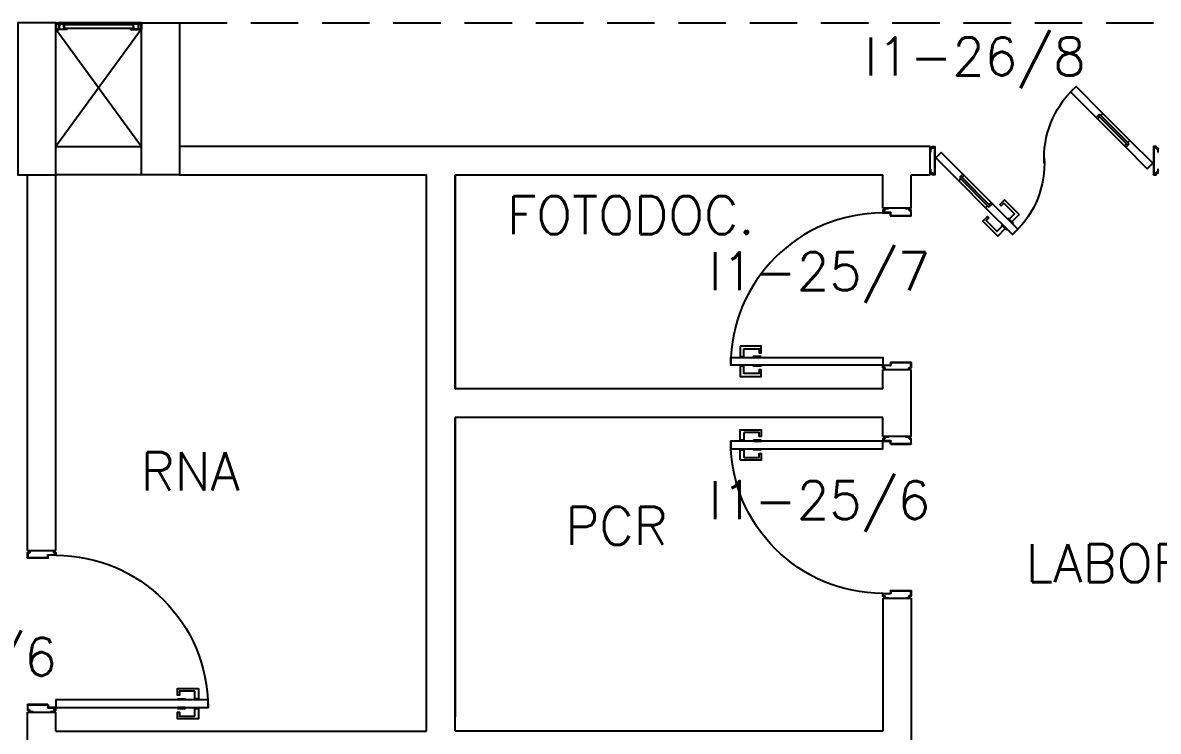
# Model space of a CAD drawing. Header units: millimetres. Extents: x 1887 to 2405, y 1100 to 1335.
# Drawn here: x 2039.58 to 2045.56, y 1261 to 1264.72 of the extents above; entities that cross this region are included whole.
import ezdxf

# ---------------------------------------------------------------- set-up
doc = ezdxf.new("R2010")
doc.units = ezdxf.units.MM
doc.linetypes.add('HIDDEN', pattern=[0.375, 0.25, -0.125])
for name, color, linetype in [('AR-ALV', 2, 'Continuous'), ('AR-ESQ', 1, 'Continuous'), ('AR-ESTC', 3, 'Continuous'), ('AR-PORTA', 1, 'Continuous'), ('AR-PROJ', 1, 'HIDDEN'), ('AR-SHAFT', 1, 'Continuous'), ('DT-ESQ-BAGUETE-C', 2, 'Continuous'), ('DT-ESQ-PERFIL CADEIRA-C', 2, 'Continuous'), ('DT-ESQ-PERFIL CADEIRA-V', 1, 'Continuous'), ('DT-ESQ-VENEZIANA-C', 2, 'Continuous'), ('DT-ESQ-VENEZIANA-V', 2, 'Continuous'), ('ENDEREÇO', 2, 'Continuous'), ('maçaneta', 1, 'Continuous'), ('mov', 1, 'Continuous'), ('PM-PERFIL U-C', 2, 'Continuous'), ('PM-VIDRO', 1, 'Continuous'), ('pm1', 2, 'Continuous'), ('pm2', 2, 'Continuous'), ('TEXTO', 2, 'Continuous')]:
    doc.layers.add(name, color=color, linetype=linetype)
doc.styles.add('UNB-100', font='simplex.shx', dxfattribs={"height": 0.2})
doc.styles.add('UNB1-100', font='simplex.shx', dxfattribs={"height": 0.2})

# ---------------------------------------------------------------- blocks, each defined once
blk = doc.blocks.new('EF01-P')
at = {"layer": 'DT-ESQ-BAGUETE-C', "ltscale": 0.1}
for points in [[(0.0015, 0.035), (0.015, 0.035), (0.015, 0.0335), (0.0015, 0.0335), (0.0015, 0.005), (0.015, 0.005), (0.015, 0.0035), (0.0015, 0.0035, -0.414214), (0, 0.005), (0, 0.0335, -0.414214)], [(0.4485, 0.035), (0.435, 0.035), (0.435, 0.0335), (0.4485, 0.0335), (0.4485, 0.005), (0.435, 0.005), (0.435, 0.0035), (0.4485, 0.0035, 0.414214), (0.45, 0.005), (0.45, 0.0335, 0.414214)]]:
    blk.add_lwpolyline(points, format="xyb", close=True, dxfattribs=at)
at = {"layer": 'DT-ESQ-PERFIL CADEIRA-C', "color": 2, "ltscale": 0.1}
for points in [[(0.01, 0.0015), (0.01, 0.003), (0.0015, 0.003, 1), (0.0015, 0), (0.015, 0, 0.414214), (0.0165, 0.0015), (0.0165, 0.0335), (0.043, 0.0335)], [(0.407, 0.0065), (0.432, 0.0065), (0.432, 0.0165), (0.4335, 0.0165), (0.4335, 0.0065, -0.414214), (0.432, 0.005), (0.407, 0.005), (0.3935, 0.005, -1), (0.3935, 0.008), (0.407, 0.008), (0.407, 0.02), (0.407, 0.032), (0.3935, 0.032, -1), (0.3935, 0.035), (0.407, 0.035), (0.4335, 0.035, -0.414214), (0.435, 0.0335), (0.435, 0.0015), (0.4485, 0.0015)]]:
    blk.add_lwpolyline(points, format="xyb", dxfattribs=at)
at = {"layer": 'DT-ESQ-PERFIL CADEIRA-C', "ltscale": 0.1}
for points in [[(0.043, 0.0065), (0.018, 0.0065), (0.018, 0.0165), (0.0165, 0.0165), (0.0165, 0.0065, 0.414214), (0.018, 0.005), (0.043, 0.005), (0.0565, 0.005, 1), (0.0565, 0.008), (0.043, 0.008), (0.043, 0.02), (0.043, 0.032), (0.0565, 0.032, 1), (0.0565, 0.035), (0.043, 0.035), (0.0165, 0.035, 0.414214), (0.015, 0.0335), (0.015, 0.0015), (0.0015, 0.0015)], [(0.0415, 0.02), (0.0415, 0.032, -0.414214), (0.043, 0.0335), (0.0565, 0.0335)], [(0.0415, 0.02), (0.0415, 0.008, 0.414214), (0.043, 0.0065), (0.0565, 0.0065)], [(0.4085, 0.02), (0.4085, 0.032, 0.414214), (0.407, 0.0335), (0.3935, 0.0335)], [(0.4085, 0.02), (0.4085, 0.008, -0.414214), (0.407, 0.0065), (0.3935, 0.0065)], [(0.44, 0.0015), (0.44, 0.003), (0.4485, 0.003, -1), (0.4485, 0), (0.435, 0, -0.414214), (0.4335, 0.0015), (0.4335, 0.0335), (0.407, 0.0335)]]:
    blk.add_lwpolyline(points, format="xyb", dxfattribs=at)
at = {"layer": 'DT-ESQ-PERFIL CADEIRA-V', "ltscale": 0.1}
blk.add_line((0.015, 0), (0.435, 0), dxfattribs=at)
at = {"layer": 'DT-ESQ-VENEZIANA-C', "ltscale": 0.1}
for p, q in [((0.043, 0.0105), (0.407, 0.0105)), ((0.043, 0.009), (0.407, 0.009))]:
    blk.add_line(p, q, dxfattribs=at)
at = {"layer": 'DT-ESQ-VENEZIANA-V', "ltscale": 0.1}
blk.add_line((0.043, 0.031), (0.407, 0.031), dxfattribs=at)
blk = doc.blocks.new('PM7B')
at = {"layer": 'maçaneta'}
for points in [[(0.7317, -0.2081), (0.7706, -0.247), (0.7848, -0.2329), (0.7576, -0.2056, -0.414214), (0.7576, -0.2035), (0.8131, -0.148), (0.8272, -0.1622), (0.8343, -0.1551), (0.8095, -0.1303)], [(0.806, -0.2824), (0.8449, -0.3213), (0.9227, -0.2435), (0.8979, -0.2187), (0.8908, -0.2258), (0.905, -0.2399), (0.8495, -0.2954, -0.414214), (0.8474, -0.2954), (0.8201, -0.2682)], [(0.8449, -0.3213), (0.806, -0.2824), (0.8201, -0.2682), (0.8474, -0.2954, 0.414214), (0.8495, -0.2954), (0.905, -0.2399), (0.8908, -0.2258), (0.8979, -0.2187), (0.9227, -0.2435)]]:
    blk.add_lwpolyline(points, format="xyb", close=True, dxfattribs=at)
for points in [[(0.7918, -0.2258), (0.7636, -0.2541), (0.7671, -0.2576), (0.7954, -0.2293)], [(0.7918, -0.2258), (0.7636, -0.2541), (0.7671, -0.2576), (0.7954, -0.2293)], [(0.8272, -0.2612), (0.7989, -0.2894), (0.7954, -0.2859), (0.8237, -0.2576)], [(0.8272, -0.2612), (0.7989, -0.2894), (0.7954, -0.2859), (0.8237, -0.2576)]]:
    blk.add_lwpolyline(points, close=True, dxfattribs=at)
at = {"layer": 'mov'}
for centre, start, end in [((0.0994, 0.0888), 356.80287, 46.39924), ((1.1006, 0.0612), 176.80287, 226.39924)]:
    blk.add_arc(centre, 0.5014, start, end, dxfattribs=at)
at = {"layer": 'PM-PERFIL U-C'}
for p, q in [((0, 0.12), (0, 0.1385)), ((0.002, 0.12), (0, 0.12)), ((0.0015, 0.14), (0.01, 0.14)), ((0.0105, 0.138), (0.002, 0.138)), ((0.002, 0.138), (0.002, 0.12)), ((0.01, 0.14), (0.01, 0.1485)), ((0.0115, 0.15), (0.0235, 0.15)), ((0.023, 0.148), (0.012, 0.148)), ((0.012, 0.148), (0.012, 0.1395)), ((0.023, 0.148), (0.023, 0.002)), ((0.025, 0.1485), (0.025, 0.0015)), ((1.175, 0.1485), (1.175, 0.0015)), ((1.1885, 0.15), (1.1765, 0.15)), ((1.177, 0.148), (1.188, 0.148)), ((1.177, 0.148), (1.177, 0.002)), ((1.188, 0.148), (1.188, 0.1395)), ((1.1895, 0.138), (1.198, 0.138)), ((1.19, 0.14), (1.19, 0.1485)), ((1.1985, 0.14), (1.19, 0.14)), ((1.198, 0.138), (1.198, 0.12)), ((1.198, 0.12), (1.2, 0.12)), ((1.2, 0.12), (1.2, 0.1385)), ((0, 0.0115), (0, 0.03)), ((0, 0.03), (0.002, 0.03)), ((0.01, 0.01), (0.0015, 0.01)), ((0.002, 0.03), (0.002, 0.012)), ((0.002, 0.012), (0.0105, 0.012)), ((0.01, 0.0015), (0.01, 0.01)), ((0.0235, 0), (0.0115, 0)), ((0.012, 0.0105), (0.012, 0.002)), ((0.012, 0.002), (0.023, 0.002)), ((1.1765, 0), (1.1885, 0)), ((1.188, 0.002), (1.177, 0.002)), ((1.188, 0.0105), (1.188, 0.002)), ((1.198, 0.012), (1.1895, 0.012)), ((1.19, 0.01), (1.1985, 0.01)), ((1.19, 0.0015), (1.19, 0.01)), ((1.198, 0.03), (1.198, 0.012)), ((1.2, 0.03), (1.198, 0.03)), ((1.2, 0.0115), (1.2, 0.03))]:
    blk.add_line(p, q, dxfattribs=at)
for centre, start, end in [((0.0015, 0.1385), 90, 180), ((0.0115, 0.1485), 90, 180), ((0.0105, 0.1395), 270, 0), ((0.0235, 0.1485), 0, 90), ((1.1765, 0.1485), 90, 180), ((1.1895, 0.1395), 180, 270), ((1.1885, 0.1485), 0, 90), ((1.1985, 0.1385), 0, 90), ((0.0015, 0.0115), 180, 270), ((0.0115, 0.0015), 180, 270), ((0.0105, 0.0105), 0, 90), ((0.0235, 0.0015), 269.93864, 0), ((1.1765, 0.0015), 180, 270.06136), ((1.1895, 0.0105), 90, 180), ((1.1885, 0.0015), 270, 0), ((1.1985, 0.0115), 270, 0)]:
    blk.add_arc(centre, 0.0015, start, end, dxfattribs=at)
at = {"layer": 'PM-VIDRO'}
for p, q in [((0.1607, 0.1707), (0.3021, 0.3122)), ((0.3092, 0.3051), (0.1677, 0.1637)), ((0.8908, -0.1551), (1.0323, -0.0137)), ((1.0393, -0.0207), (0.8979, -0.1622))]:
    blk.add_line(p, q, dxfattribs=at)
at = {"layer": 'pm1'}
for p, q in [((0.3021, 0.3122), (0.2915, 0.3228)), ((0.3021, 0.3122), (0.3092, 0.3192)), ((0.3268, 0.3016), (0.3092, 0.3192)), ((0.3162, 0.3122), (0.3092, 0.3051)), ((0.3198, 0.2945), (0.3092, 0.3051)), ((0.3268, 0.3016), (0.3198, 0.2945)), ((0.0296, 0.0609), (0.1501, 0.1813)), ((0.1501, 0.1813), (0.1607, 0.1707)), ((0.1783, 0.1531), (0.0579, 0.0326)), ((0.1536, 0.1637), (0.1607, 0.1707)), ((0.1713, 0.146), (0.1536, 0.1637)), ((0.1677, 0.1637), (0.1607, 0.1566)), ((0.1677, 0.1637), (0.1783, 0.1531)), ((0.1783, 0.1531), (0.1713, 0.146)), ((0.0579, 0.0326), (0.0296, 0.0609)), ((1.0217, -0.0031), (1.0287, 0.004)), ((1.0287, 0.004), (1.0464, -0.0137)), ((1.0323, -0.0137), (1.0393, -0.0066)), ((1.0464, -0.0137), (1.0393, -0.0207)), ((0.8732, -0.1516), (0.8802, -0.1445)), ((0.8732, -0.1516), (0.8908, -0.1692)), ((0.8802, -0.1445), (0.8908, -0.1551)), ((0.8838, -0.1622), (0.8908, -0.1551)), ((0.8979, -0.1622), (0.8908, -0.1692)), ((0.8979, -0.1622), (0.9085, -0.1728))]:
    blk.add_line(p, q, dxfattribs=at)
for points in [[(0.2915, 0.3228), (0.4329, 0.4642), (0.4612, 0.4359), (0.3198, 0.2945)], [(1.0323, -0.0137), (1.0217, -0.0031), (1.1421, 0.1174), (1.1704, 0.0891), (1.0499, -0.0313), (1.0393, -0.0207)], [(0.9085, -0.1728), (0.7671, -0.3142), (0.7388, -0.2859), (0.8732, -0.1516)]]:
    blk.add_lwpolyline(points, dxfattribs=at)
at = {"layer": 'pm2'}
for p, q in [((0.1501, 0.1813), (0.2915, 0.3228)), ((0.3198, 0.2945), (0.1783, 0.1531)), ((0.8802, -0.1445), (1.0217, -0.0031)), ((1.0499, -0.0313), (0.9085, -0.1728))]:
    blk.add_line(p, q, dxfattribs=at)
blk = doc.blocks.new('PM3')
at = {"layer": 'maçaneta'}
for points in [[(0.02, 0.825), (-0.035, 0.825), (-0.035, 0.715), (0, 0.715), (0, 0.725), (-0.02, 0.725), (-0.02, 0.8035, -0.414214), (-0.0185, 0.805), (0.02, 0.805)], [(0.125, 0.825), (0.07, 0.825), (0.07, 0.805), (0.1085, 0.805, -0.414214), (0.11, 0.8035), (0.11, 0.725), (0.09, 0.725), (0.09, 0.715), (0.125, 0.715)]]:
    blk.add_lwpolyline(points, format="xyb", close=True, dxfattribs=at)
for points in [[(0.02, 0.715), (0.02, 0.755), (0.025, 0.755), (0.025, 0.715)], [(0.07, 0.715), (0.07, 0.755), (0.065, 0.755), (0.065, 0.715)]]:
    blk.add_lwpolyline(points, close=True, dxfattribs=at)
at = {"layer": 'mov'}
blk.add_arc((0.025, 0.075), 0.8, 0, 90, dxfattribs=at)
at = {"layer": 'PM-PERFIL U-C'}
for p, q in [((0, 0.045), (0, 0.0635)), ((0.0015, 0.065), (0.01, 0.065)), ((0.002, 0.063), (0.002, 0.045)), ((0.0105, 0.063), (0.002, 0.063)), ((0.01, 0.065), (0.01, 0.0735)), ((0.0115, 0.075), (0.0235, 0.075)), ((0.012, 0.073), (0.012, 0.0645)), ((0.023, 0.073), (0.012, 0.073)), ((0.023, 0.0335), (0.023, 0.073)), ((0.025, 0.0735), (0.025, 0.034)), ((0.825, 0.0735), (0.825, 0.034)), ((0.8385, 0.075), (0.8265, 0.075)), ((0.827, 0.073), (0.838, 0.073)), ((0.827, 0.0335), (0.827, 0.073)), ((0.838, 0.073), (0.838, 0.0645)), ((0.8395, 0.063), (0.848, 0.063)), ((0.84, 0.065), (0.84, 0.0735)), ((0.8485, 0.065), (0.84, 0.065)), ((0.848, 0.063), (0.848, 0.045)), ((0.85, 0.045), (0.85, 0.0635)), ((0.002, 0.045), (0, 0.045)), ((0.038, 0.032), (0.0245, 0.032)), ((0.0385, 0.034), (0.025, 0.034)), ((0.038, 0.032), (0.038, -0.073)), ((0.04, 0.0325), (0.04, -0.0735)), ((0.81, 0.0325), (0.81, -0.0735)), ((0.8115, 0.034), (0.825, 0.034)), ((0.812, 0.032), (0.8255, 0.032)), ((0.812, 0.032), (0.812, -0.073)), ((0.848, 0.045), (0.85, 0.045)), ((0, -0.045), (0.002, -0.045)), ((0, -0.0635), (0, -0.045)), ((0.002, -0.045), (0.002, -0.063)), ((0.85, -0.045), (0.848, -0.045)), ((0.848, -0.045), (0.848, -0.063)), ((0.85, -0.0635), (0.85, -0.045)), ((0.01, -0.065), (0.0015, -0.065)), ((0.002, -0.063), (0.0105, -0.063)), ((0.01, -0.0735), (0.01, -0.065)), ((0.0385, -0.075), (0.0115, -0.075)), ((0.012, -0.0645), (0.012, -0.073)), ((0.012, -0.073), (0.038, -0.073)), ((0.8115, -0.075), (0.8385, -0.075)), ((0.838, -0.073), (0.812, -0.073)), ((0.838, -0.0645), (0.838, -0.073)), ((0.848, -0.063), (0.8395, -0.063)), ((0.84, -0.0735), (0.84, -0.065)), ((0.84, -0.065), (0.8485, -0.065))]:
    blk.add_line(p, q, dxfattribs=at)
for centre, start, end in [((0.0015, 0.0635), 90, 180), ((0.0115, 0.0735), 90, 180), ((0.0105, 0.0645), 270, 0), ((0.0235, 0.0735), 360, 90), ((0.8265, 0.0735), 90, 180), ((0.8395, 0.0645), 180, 270), ((0.8385, 0.0735), 0, 90), ((0.8485, 0.0635), 0, 90), ((0.0245, 0.0335), 180, 270), ((0.0385, 0.0325), 0, 90), ((0.8115, 0.0325), 90, 180), ((0.8255, 0.0335), 270, 0), ((0.0015, -0.0635), 180, 270), ((0.0115, -0.0735), 180, 270), ((0.0105, -0.0645), 0, 90), ((0.0385, -0.0735), 269.93864, 0), ((0.8115, -0.0735), 180, 270.06136), ((0.8395, -0.0645), 90, 180), ((0.8385, -0.0735), 270, 0), ((0.8485, -0.0635), 270, 0)]:
    blk.add_arc(centre, 0.0015, start, end, dxfattribs=at)
at = {"layer": 'pm1'}
blk.add_lwpolyline([(0.065, 0.875), (0.065, 0.075), (0.025, 0.075), (0.025, 0.875)], close=True, dxfattribs=at)

msp = doc.modelspace()

# ---------------------------------------------------------------- linework, layer by layer
at = {"layer": 'AR-ALV'}
for p, q in [((2039.7597, 1264.0735), (2040.2097, 1264.0735)), ((2044.3597, 1264.0735), (2040.4097, 1264.0735)), ((2044.3597, 1263.9235), (2044.3597, 1264.0735)), ((2039.6097, 1261.9485), (2039.6097, 1263.9235)), ((2039.7597, 1261.9485), (2039.7597, 1263.9235)), ((2040.2097, 1263.9235), (2039.7597, 1263.9235)), ((2040.4097, 1263.9235), (2041.7097, 1263.9235)), ((2041.5597, 1263.9235), (2041.7097, 1263.9235)), ((2041.7097, 1260.9985), (2041.7097, 1263.9235)), ((2041.8597, 1263.9235), (2041.8597, 1262.7985)), ((2041.8597, 1262.7985), (2041.8597, 1263.9235)), ((2041.8597, 1263.9235), (2044.1097, 1263.9235)), ((2044.1097, 1263.7485), (2044.1097, 1263.9235)), ((2044.2597, 1263.7485), (2044.2597, 1263.9235)), ((2044.2597, 1263.9235), (2044.3597, 1263.9235)), ((2044.2597, 1263.7485), (2044.1097, 1263.7485)), ((2044.2597, 1262.8985), (2044.1097, 1262.8985)), ((2044.1097, 1262.7985), (2044.1097, 1262.8985)), ((2044.2597, 1262.5485), (2044.2597, 1262.8985)), ((2044.1097, 1262.7985), (2041.8597, 1262.7985)), ((2044.1097, 1262.6485), (2041.8597, 1262.6485)), ((2041.8597, 1262.6485), (2041.8597, 1261.0735)), ((2041.8597, 1260.9985), (2041.8597, 1262.6485)), ((2044.1097, 1262.5485), (2044.1097, 1262.6485)), ((2044.2597, 1262.5485), (2044.1097, 1262.5485)), ((2039.6097, 1261.9485), (2039.7597, 1261.9485)), ((2044.1097, 1261.6985), (2044.2597, 1261.6985)), ((2044.1097, 1261.6985), (2044.1097, 1260.9985)), ((2044.2597, 1261.6985), (2044.2597, 1260.7485)), ((2039.6097, 1260.7485), (2039.6097, 1261.0985)), ((2039.6097, 1261.0985), (2039.7597, 1261.0985)), ((2039.7597, 1260.9985), (2039.7597, 1261.0985)), ((2039.7597, 1260.9985), (2041.7097, 1260.9985)), ((2044.1097, 1260.9985), (2041.8597, 1260.9985))]:
    msp.add_line(p, q, dxfattribs=at)
at = {"layer": 'AR-ESTC'}
for points in [[(2039.7597, 1264.7235), (2039.5597, 1264.7235), (2039.5597, 1263.9235), (2039.7597, 1263.9235)], [(2040.2097, 1264.7235), (2040.4097, 1264.7235), (2040.4097, 1263.9235), (2040.2097, 1263.9235)]]:
    msp.add_lwpolyline(points, close=True, dxfattribs=at)
at = {"layer": 'AR-PROJ'}
msp.add_line((2040.4097, 1264.7235), (2045.5597, 1264.7235), dxfattribs=at)
at = {"layer": 'AR-SHAFT'}
for p, q in [((2040.2082, 1264.6885), (2039.7597, 1264.0735)), ((2039.7612, 1264.6885), (2040.2097, 1264.0735))]:
    msp.add_line(p, q, dxfattribs=at)

# ---------------------------------------------------------------- block references
at = {"layer": 'AR-ESQ', "rotation": 180}
msp.add_blockref('EF01-P', (2040.2097, 1264.7235), dxfattribs=at)
at = {"layer": 'AR-PORTA', "xscale": -1}
msp.add_blockref('PM7B', (2045.5597, 1263.9235), dxfattribs=at)
at = {"layer": 'AR-PORTA', "rotation": 90}
msp.add_blockref('PM3', (2044.1847, 1262.8985), dxfattribs=at)
at = {"layer": 'AR-PORTA', "xscale": -1}
for p, rotation in [((2044.1847, 1262.5485), 90), ((2039.6847, 1261.0985), 270)]:
    msp.add_blockref('PM3', p, dxfattribs=dict(at, rotation=rotation))

# ---------------------------------------------------------------- texts
at = {"layer": 'ENDEREÇO', "style": 'UNB1-100'}
for s, p in [('I1-26/8', (2044.0125, 1264.4465)), ('I1-25/7', (2043.1941, 1263.3167)), ('I1-25/6', (2043.1941, 1262.1139)), ('I1-21/6', (2038.5986, 1261.2903))]:
    msp.add_text(s, height=0.2, dxfattribs=at).set_placement(p)
at = {"layer": 'TEXTO', "style": 'UNB-100'}
for s, p in [('FOTODOC.', (2042.1327, 1263.6125)), ('RNA', (2040.2045, 1262.265)), ('PCR', (2042.4388, 1261.9778)), ('LABORATÓRIO 2', (2044.8612, 1261.7818))]:
    msp.add_text(s, height=0.2, dxfattribs=at).set_placement(p)

doc.saveas('drawing.dxf')
